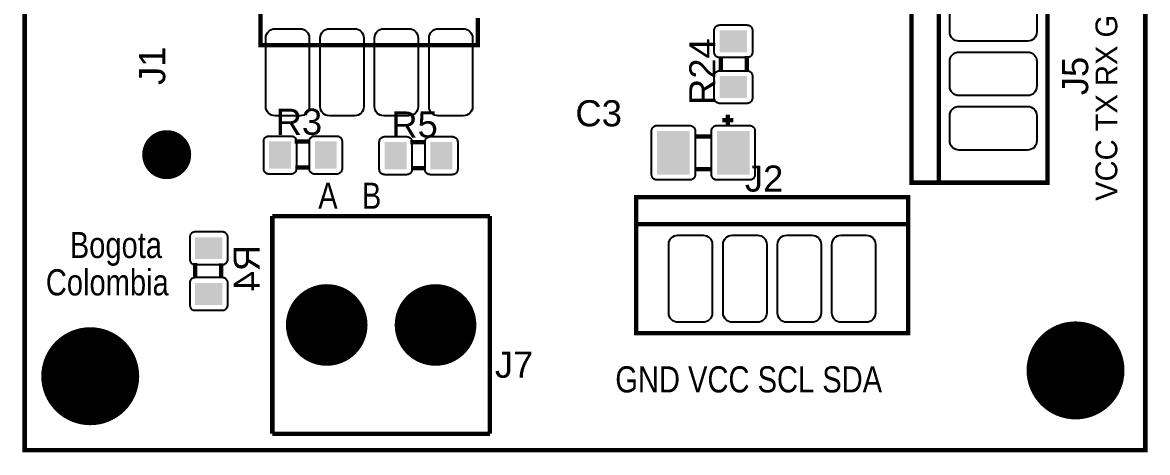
# Model space of a CAD drawing. Header units: inches. Extents: x -1.03 to 1.03, y -1.94 to 1.94.
# Drawn here: x -1.034 to 1.034, y -1.938 to -1.148 of the extents above; entities that cross this region are included whole.
import ezdxf

# ---------------------------------------------------------------- set-up
doc = ezdxf.new("R2010")
doc.units = ezdxf.units.IN
doc.layers.get('0').update_dxf_attribs({"linetype": 'CONTINUOUS'})

# ---------------------------------------------------------------- blocks, each defined once
blk = doc.blocks.new('RPAD')
blk.add_trace([(-0.5, -0.5), (-0.5, 0.5), (0.5, -0.5), (0.5, 0.5)])
blk = doc.blocks.new('EPAD')
at = {"const_width": 0.5}
blk.add_lwpolyline([(-0.25, 0, 1), (0.25, 0, 1)], format="xyb", close=True, dxfattribs=at)

msp = doc.modelspace()

# ---------------------------------------------------------------- linework, layer by layer
at = {"const_width": 0.008}
for points in [[(-1.02989, -1.934256), (1.02989, -1.934256), (1.02989, 1.934256), (-1.02989, 1.934256), (-1.02989, -1.934256)], [(-1.02989, -1.934256), (1.02989, -1.934256), (1.02989, 1.934256), (-1.02989, 1.934256), (-1.02989, -1.934256)], [(-1.02989, -1.934256), (1.02989, -1.934256), (1.02989, 1.934256), (-1.02989, 1.934256), (-1.02989, -1.934256)], [(0.600268, -1.442469), (0.850268, -1.442469), (0.850268, -0.942469), (0.600268, -0.942469), (0.600268, -1.442469)], [(0.600268, -1.442469), (0.850268, -1.442469), (0.850268, -0.942469), (0.600268, -0.942469), (0.600268, -1.442469)], [(0.600268, -1.442469), (0.850268, -1.442469), (0.850268, -0.942469), (0.600268, -0.942469), (0.600268, -1.442469)], [(0.650268, -1.442469), (0.650268, -0.942469)], [(0.650268, -1.442469), (0.650268, -0.942469)], [(0.650268, -1.442469), (0.650268, -0.942469)], [(-0.196701, -1.139634), (-0.196701, -1.189634), (-0.596701, -1.189634), (-0.596701, -0.989634), (-0.196701, -0.989634), (-0.196701, -1.039634)], [(-0.196701, -1.139634), (-0.196701, -1.189634), (-0.596701, -1.189634), (-0.596701, -0.989634), (-0.196701, -0.989634), (-0.196701, -1.039634)], [(-0.196701, -1.139634), (-0.196701, -1.189634), (-0.596701, -1.189634), (-0.596701, -0.989634), (-0.196701, -0.989634), (-0.196701, -1.039634)], [(0.249654, -1.23776), (0.249654, -1.21076)], [(0.249654, -1.23776), (0.249654, -1.21076)], [(0.249654, -1.23776), (0.249654, -1.21076)], [(0.297654, -1.23776), (0.297654, -1.20976)], [(0.297654, -1.23776), (0.297654, -1.20976)], [(0.297654, -1.23776), (0.297654, -1.20976)], [(0.262417, -1.317484), (0.262417, -1.337484)], [(0.262417, -1.317484), (0.262417, -1.337484)], [(0.262417, -1.317484), (0.262417, -1.337484)], [(0.252417, -1.327484), (0.272417, -1.327484)], [(0.252417, -1.327484), (0.272417, -1.327484)], [(0.252417, -1.327484), (0.272417, -1.327484)], [(-0.505567, -1.366768), (-0.533567, -1.366768)], [(-0.505567, -1.366768), (-0.533567, -1.366768)], [(-0.505567, -1.366768), (-0.533567, -1.366768)], [(-0.293031, -1.367807), (-0.321031, -1.367807)], [(-0.293031, -1.367807), (-0.321031, -1.367807)], [(-0.293031, -1.367807), (-0.321031, -1.367807)], [(0.202417, -1.357484), (0.232417, -1.357484)], [(0.202417, -1.357484), (0.232417, -1.357484)], [(0.202417, -1.357484), (0.232417, -1.357484)], [(-0.505567, -1.414768), (-0.532567, -1.414768)], [(-0.505567, -1.414768), (-0.532567, -1.414768)], [(-0.505567, -1.414768), (-0.532567, -1.414768)], [(-0.293031, -1.415807), (-0.320031, -1.415807)], [(-0.293031, -1.415807), (-0.320031, -1.415807)], [(-0.293031, -1.415807), (-0.320031, -1.415807)], [(0.202417, -1.417484), (0.232417, -1.417484)], [(0.202417, -1.417484), (0.232417, -1.417484)], [(0.202417, -1.417484), (0.232417, -1.417484)], [(0.093913, -1.718969), (0.593913, -1.718969), (0.593913, -1.468969), (0.093913, -1.468969), (0.093913, -1.718969)], [(0.093913, -1.718969), (0.593913, -1.718969), (0.593913, -1.468969), (0.093913, -1.468969), (0.093913, -1.718969)], [(0.093913, -1.718969), (0.593913, -1.718969), (0.593913, -1.468969), (0.093913, -1.468969), (0.093913, -1.718969)], [(-0.574701, -1.903941), (-0.574701, -1.503941)], [(-0.174701, -1.503941), (-0.574701, -1.503941)], [(-0.574701, -1.903941), (-0.574701, -1.503941)], [(-0.174701, -1.503941), (-0.574701, -1.503941)], [(-0.574701, -1.903941), (-0.574701, -1.503941)], [(-0.174701, -1.503941), (-0.574701, -1.503941)], [(-0.174701, -1.903941), (-0.174701, -1.503941)], [(-0.174701, -1.903941), (-0.174701, -1.503941)], [(-0.174701, -1.903941), (-0.174701, -1.503941)], [(0.093913, -1.518969), (0.593913, -1.518969)], [(0.093913, -1.518969), (0.593913, -1.518969)], [(0.093913, -1.518969), (0.593913, -1.518969)], [(-0.716575, -1.61798), (-0.716575, -1.58998)], [(-0.716575, -1.61798), (-0.716575, -1.58998)], [(-0.716575, -1.61798), (-0.716575, -1.58998)], [(-0.668575, -1.61798), (-0.668575, -1.59098)], [(-0.668575, -1.61798), (-0.668575, -1.59098)], [(-0.668575, -1.61798), (-0.668575, -1.59098)], [(-0.174701, -1.903941), (-0.574701, -1.903941)], [(-0.174701, -1.903941), (-0.574701, -1.903941)], [(-0.174701, -1.903941), (-0.574701, -1.903941)]]:
    msp.add_lwpolyline(points, dxfattribs=at)
msp.add_lwpolyline([(0.830268, -1.119469), (0.830268, -1.165469), (0.82993, -1.168944), (0.828956, -1.172159), (0.82741, -1.17505), (0.825354, -1.177554), (0.822849, -1.179611), (0.819958, -1.181157), (0.816744, -1.18213), (0.813268, -1.182469), (0.687268, -1.182469), (0.683792, -1.18213), (0.680578, -1.181157), (0.677687, -1.179611), (0.675182, -1.177554), (0.673125, -1.17505), (0.671579, -1.172159), (0.670606, -1.168944), (0.670268, -1.165469), (0.670268, -1.165469), (0.670268, -1.119469)])
for points in [[(0.237654, -1.20276), (0.237654, -1.16276), (0.237704, -1.16172), (0.237852, -1.160715), (0.238094, -1.159748), (0.238425, -1.158824), (0.23884, -1.157948), (0.239335, -1.157124), (0.239904, -1.156356), (0.240544, -1.15565), (0.24125, -1.15501), (0.242018, -1.154441), (0.242842, -1.153946), (0.243718, -1.153531), (0.244642, -1.153201), (0.245609, -1.152959), (0.246614, -1.15281), (0.247654, -1.15276), (0.297654, -1.15276), (0.298693, -1.15281), (0.299698, -1.152959), (0.300665, -1.153201), (0.301589, -1.153531), (0.302465, -1.153946), (0.303289, -1.154441), (0.304057, -1.15501), (0.304763, -1.15565), (0.305403, -1.156356), (0.305972, -1.157124), (0.306467, -1.157948), (0.306882, -1.158824), (0.307213, -1.159748), (0.307455, -1.160715), (0.307603, -1.16172), (0.307654, -1.16276), (0.307654, -1.20276), (0.307603, -1.203799), (0.307455, -1.204804), (0.307213, -1.205771), (0.306882, -1.206695), (0.306467, -1.207572), (0.305972, -1.208396), (0.305403, -1.209163), (0.304763, -1.209869), (0.304057, -1.210509), (0.303289, -1.211079), (0.302465, -1.211573), (0.301589, -1.211988), (0.300665, -1.212319), (0.299698, -1.212561), (0.298693, -1.212709), (0.297654, -1.21276), (0.247654, -1.21276), (0.246614, -1.212709), (0.245609, -1.212561), (0.244642, -1.212319), (0.243718, -1.211988), (0.242842, -1.211573), (0.242018, -1.211079), (0.24125, -1.210509), (0.240544, -1.209869), (0.239904, -1.209163), (0.239335, -1.208396), (0.23884, -1.207572), (0.238425, -1.206695), (0.238094, -1.205771), (0.237852, -1.204804), (0.237704, -1.203799), (0.237654, -1.20276)], [(-0.523701, -1.319634), (-0.569701, -1.319634), (-0.573177, -1.319296), (-0.576391, -1.318322), (-0.579282, -1.316776), (-0.581787, -1.31472), (-0.583843, -1.312215), (-0.585389, -1.309324), (-0.586363, -1.30611), (-0.586701, -1.302634), (-0.586701, -1.176634), (-0.586363, -1.173158), (-0.585389, -1.169944), (-0.583843, -1.167053), (-0.581787, -1.164548), (-0.579282, -1.162491), (-0.576391, -1.160945), (-0.573177, -1.159972), (-0.569701, -1.159634), (-0.523701, -1.159634), (-0.520225, -1.159972), (-0.517011, -1.160945), (-0.51412, -1.162491), (-0.511615, -1.164548), (-0.509558, -1.167053), (-0.508012, -1.169944), (-0.507039, -1.173158), (-0.506701, -1.176634), (-0.506701, -1.302634), (-0.507039, -1.30611), (-0.508012, -1.309324), (-0.509558, -1.312215), (-0.511615, -1.31472), (-0.51412, -1.316776), (-0.517011, -1.318322), (-0.520225, -1.319296), (-0.523701, -1.319634)], [(-0.423701, -1.319634), (-0.469701, -1.319634), (-0.473177, -1.319296), (-0.476391, -1.318322), (-0.479282, -1.316776), (-0.481787, -1.31472), (-0.483843, -1.312215), (-0.485389, -1.309324), (-0.486363, -1.30611), (-0.486701, -1.302634), (-0.486701, -1.176634), (-0.486363, -1.173158), (-0.485389, -1.169944), (-0.483843, -1.167053), (-0.481787, -1.164548), (-0.479282, -1.162491), (-0.476391, -1.160945), (-0.473177, -1.159972), (-0.469701, -1.159634), (-0.423701, -1.159634), (-0.420225, -1.159972), (-0.417011, -1.160945), (-0.41412, -1.162491), (-0.411615, -1.164548), (-0.409558, -1.167053), (-0.408012, -1.169944), (-0.407039, -1.173158), (-0.406701, -1.176634), (-0.406701, -1.302634), (-0.407039, -1.30611), (-0.408012, -1.309324), (-0.409558, -1.312215), (-0.411615, -1.31472), (-0.41412, -1.316776), (-0.417011, -1.318322), (-0.420225, -1.319296), (-0.423701, -1.319634)], [(-0.323701, -1.319634), (-0.369701, -1.319634), (-0.373177, -1.319296), (-0.376391, -1.318322), (-0.379282, -1.316776), (-0.381787, -1.31472), (-0.383843, -1.312215), (-0.385389, -1.309324), (-0.386363, -1.30611), (-0.386701, -1.302634), (-0.386701, -1.176634), (-0.386363, -1.173158), (-0.385389, -1.169944), (-0.383843, -1.167053), (-0.381787, -1.164548), (-0.379282, -1.162491), (-0.376391, -1.160945), (-0.373177, -1.159972), (-0.369701, -1.159634), (-0.323701, -1.159634), (-0.320225, -1.159972), (-0.317011, -1.160945), (-0.31412, -1.162491), (-0.311615, -1.164548), (-0.309558, -1.167053), (-0.308012, -1.169944), (-0.307039, -1.173158), (-0.306701, -1.176634), (-0.306701, -1.302634), (-0.307039, -1.30611), (-0.308012, -1.309324), (-0.309558, -1.312215), (-0.311615, -1.31472), (-0.31412, -1.316776), (-0.317011, -1.318322), (-0.320225, -1.319296), (-0.323701, -1.319634)], [(-0.223701, -1.319634), (-0.269701, -1.319634), (-0.273177, -1.319296), (-0.276391, -1.318322), (-0.279282, -1.316776), (-0.281787, -1.31472), (-0.283843, -1.312215), (-0.285389, -1.309324), (-0.286363, -1.30611), (-0.286701, -1.302634), (-0.286701, -1.176634), (-0.286363, -1.173158), (-0.285389, -1.169944), (-0.283843, -1.167053), (-0.281787, -1.164548), (-0.279282, -1.162491), (-0.276391, -1.160945), (-0.273177, -1.159972), (-0.269701, -1.159634), (-0.223701, -1.159634), (-0.220225, -1.159972), (-0.217011, -1.160945), (-0.21412, -1.162491), (-0.211615, -1.164548), (-0.209558, -1.167053), (-0.208012, -1.169944), (-0.207039, -1.173158), (-0.206701, -1.176634), (-0.206701, -1.302634), (-0.207039, -1.30611), (-0.208012, -1.309324), (-0.209558, -1.312215), (-0.211615, -1.31472), (-0.21412, -1.316776), (-0.217011, -1.318322), (-0.220225, -1.319296), (-0.223701, -1.319634)], [(0.670268, -1.265469), (0.670268, -1.219469), (0.670606, -1.215993), (0.671579, -1.212778), (0.673125, -1.209887), (0.675182, -1.207383), (0.677687, -1.205326), (0.680578, -1.20378), (0.683792, -1.202807), (0.687268, -1.202469), (0.813268, -1.202469), (0.816744, -1.202807), (0.819958, -1.20378), (0.822849, -1.205326), (0.825354, -1.207383), (0.82741, -1.209887), (0.828956, -1.212778), (0.82993, -1.215993), (0.830268, -1.219469), (0.830268, -1.265469), (0.82993, -1.268944), (0.828956, -1.272159), (0.82741, -1.27505), (0.825354, -1.277554), (0.822849, -1.279611), (0.819958, -1.281157), (0.816744, -1.28213), (0.813268, -1.282469), (0.687268, -1.282469), (0.683792, -1.28213), (0.680578, -1.281157), (0.677687, -1.279611), (0.675182, -1.277554), (0.673125, -1.27505), (0.671579, -1.272159), (0.670606, -1.268944), (0.670268, -1.265469)], [(0.237654, -1.28676), (0.237654, -1.24676), (0.237704, -1.24572), (0.237852, -1.244715), (0.238094, -1.243748), (0.238425, -1.242824), (0.23884, -1.241948), (0.239335, -1.241124), (0.239904, -1.240356), (0.240544, -1.23965), (0.24125, -1.23901), (0.242018, -1.238441), (0.242842, -1.237946), (0.243718, -1.237531), (0.244642, -1.237201), (0.245609, -1.236959), (0.246614, -1.23681), (0.247654, -1.23676), (0.297654, -1.23676), (0.298693, -1.23681), (0.299698, -1.236959), (0.300665, -1.237201), (0.301589, -1.237531), (0.302465, -1.237946), (0.303289, -1.238441), (0.304057, -1.23901), (0.304763, -1.23965), (0.305403, -1.240356), (0.305972, -1.241124), (0.306467, -1.241948), (0.306882, -1.242824), (0.307213, -1.243748), (0.307455, -1.244715), (0.307603, -1.24572), (0.307654, -1.24676), (0.307654, -1.28676), (0.307603, -1.287799), (0.307455, -1.288804), (0.307213, -1.289771), (0.306882, -1.290695), (0.306467, -1.291572), (0.305972, -1.292396), (0.305403, -1.293163), (0.304763, -1.293869), (0.304057, -1.294509), (0.303289, -1.295079), (0.302465, -1.295573), (0.301589, -1.295988), (0.300665, -1.296319), (0.299698, -1.296561), (0.298693, -1.296709), (0.297654, -1.29676), (0.247654, -1.29676), (0.246614, -1.296709), (0.245609, -1.296561), (0.244642, -1.296319), (0.243718, -1.295988), (0.242842, -1.295573), (0.242018, -1.295079), (0.24125, -1.294509), (0.240544, -1.293869), (0.239904, -1.293163), (0.239335, -1.292396), (0.23884, -1.291572), (0.238425, -1.290695), (0.238094, -1.289771), (0.237852, -1.288804), (0.237704, -1.287799), (0.237654, -1.28676)], [(0.670268, -1.365469), (0.670268, -1.319469), (0.670606, -1.315993), (0.671579, -1.312778), (0.673125, -1.309887), (0.675182, -1.307383), (0.677687, -1.305326), (0.680578, -1.30378), (0.683792, -1.302807), (0.687268, -1.302469), (0.813268, -1.302469), (0.816744, -1.302807), (0.819958, -1.30378), (0.822849, -1.305326), (0.825354, -1.307383), (0.82741, -1.309887), (0.828956, -1.312778), (0.82993, -1.315993), (0.830268, -1.319469), (0.830268, -1.365469), (0.82993, -1.368944), (0.828956, -1.372159), (0.82741, -1.37505), (0.825354, -1.377554), (0.822849, -1.379611), (0.819958, -1.381157), (0.816744, -1.38213), (0.813268, -1.382469), (0.687268, -1.382469), (0.683792, -1.38213), (0.680578, -1.381157), (0.677687, -1.379611), (0.675182, -1.377554), (0.673125, -1.37505), (0.671579, -1.372159), (0.670606, -1.368944), (0.670268, -1.365469)], [(0.132417, -1.337484), (0.192417, -1.337484), (0.193457, -1.337535), (0.194462, -1.337683), (0.195429, -1.337925), (0.196353, -1.338256), (0.197229, -1.33867), (0.198053, -1.339165), (0.198821, -1.339735), (0.199527, -1.340375), (0.200167, -1.341081), (0.200736, -1.341848), (0.201231, -1.342672), (0.201646, -1.343549), (0.201976, -1.344473), (0.202219, -1.34544), (0.202367, -1.346445), (0.202417, -1.347484), (0.202417, -1.427484), (0.202367, -1.428524), (0.202219, -1.429529), (0.201976, -1.430496), (0.201646, -1.43142), (0.201231, -1.432296), (0.200736, -1.43312), (0.200167, -1.433887), (0.199527, -1.434594), (0.198821, -1.435234), (0.198053, -1.435803), (0.197229, -1.436298), (0.196353, -1.436713), (0.195429, -1.437043), (0.194462, -1.437285), (0.193457, -1.437434), (0.192417, -1.437484), (0.132417, -1.437484), (0.131378, -1.437434), (0.130373, -1.437285), (0.129406, -1.437043), (0.128482, -1.436713), (0.127606, -1.436298), (0.126781, -1.435803), (0.126014, -1.435234), (0.125308, -1.434594), (0.124668, -1.433887), (0.124098, -1.43312), (0.123604, -1.432296), (0.123189, -1.43142), (0.122858, -1.430496), (0.122616, -1.429529), (0.122468, -1.428524), (0.122417, -1.427484), (0.122417, -1.347484), (0.122468, -1.346445), (0.122616, -1.34544), (0.122858, -1.344473), (0.123189, -1.343549), (0.123604, -1.342672), (0.124098, -1.341848), (0.124668, -1.341081), (0.125308, -1.340375), (0.126014, -1.339735), (0.126781, -1.339165), (0.127606, -1.33867), (0.128482, -1.338256), (0.129406, -1.337925), (0.130373, -1.337683), (0.131378, -1.337535), (0.132417, -1.337484)], [(0.242417, -1.337484), (0.302417, -1.337484), (0.303457, -1.337535), (0.304462, -1.337683), (0.305429, -1.337925), (0.306353, -1.338256), (0.307229, -1.33867), (0.308053, -1.339165), (0.308821, -1.339735), (0.309527, -1.340375), (0.310167, -1.341081), (0.310736, -1.341848), (0.311231, -1.342672), (0.311646, -1.343549), (0.311976, -1.344473), (0.312219, -1.34544), (0.312367, -1.346445), (0.312417, -1.347484), (0.312417, -1.427484), (0.312367, -1.428524), (0.312219, -1.429529), (0.311976, -1.430496), (0.311646, -1.43142), (0.311231, -1.432296), (0.310736, -1.43312), (0.310167, -1.433887), (0.309527, -1.434594), (0.308821, -1.435234), (0.308053, -1.435803), (0.307229, -1.436298), (0.306353, -1.436713), (0.305429, -1.437043), (0.304462, -1.437285), (0.303457, -1.437434), (0.302417, -1.437484), (0.242417, -1.437484), (0.241378, -1.437434), (0.240373, -1.437285), (0.239406, -1.437043), (0.238482, -1.436713), (0.237606, -1.436298), (0.236781, -1.435803), (0.236014, -1.435234), (0.235308, -1.434594), (0.234668, -1.433887), (0.234098, -1.43312), (0.233604, -1.432296), (0.233189, -1.43142), (0.232858, -1.430496), (0.232616, -1.429529), (0.232468, -1.428524), (0.232417, -1.427484), (0.232417, -1.347484), (0.232468, -1.346445), (0.232616, -1.34544), (0.232858, -1.344473), (0.233189, -1.343549), (0.233604, -1.342672), (0.234098, -1.341848), (0.234668, -1.341081), (0.235308, -1.340375), (0.236014, -1.339735), (0.236781, -1.339165), (0.237606, -1.33867), (0.238482, -1.338256), (0.239406, -1.337925), (0.240373, -1.337683), (0.241378, -1.337535), (0.242417, -1.337484)], [(-0.540567, -1.426768), (-0.580567, -1.426768), (-0.581606, -1.426717), (-0.582611, -1.426569), (-0.583578, -1.426327), (-0.584502, -1.425996), (-0.585379, -1.425581), (-0.586203, -1.425087), (-0.58697, -1.424517), (-0.587676, -1.423877), (-0.588317, -1.423171), (-0.588886, -1.422404), (-0.58938, -1.42158), (-0.589795, -1.420703), (-0.590126, -1.419779), (-0.590368, -1.418812), (-0.590517, -1.417807), (-0.590567, -1.416768), (-0.590567, -1.366768), (-0.590517, -1.365728), (-0.590368, -1.364723), (-0.590126, -1.363756), (-0.589795, -1.362832), (-0.58938, -1.361956), (-0.588886, -1.361132), (-0.588317, -1.360365), (-0.587676, -1.359658), (-0.58697, -1.359018), (-0.586203, -1.358449), (-0.585379, -1.357954), (-0.584502, -1.357539), (-0.583578, -1.357209), (-0.582611, -1.356967), (-0.581606, -1.356818), (-0.580567, -1.356768), (-0.540567, -1.356768), (-0.539528, -1.356818), (-0.538522, -1.356967), (-0.537556, -1.357209), (-0.536631, -1.357539), (-0.535755, -1.357954), (-0.534931, -1.358449), (-0.534163, -1.359018), (-0.533457, -1.359658), (-0.532817, -1.360365), (-0.532248, -1.361132), (-0.531754, -1.361956), (-0.531339, -1.362832), (-0.531008, -1.363756), (-0.530766, -1.364723), (-0.530617, -1.365728), (-0.530567, -1.366768), (-0.530567, -1.416768), (-0.530617, -1.417807), (-0.530766, -1.418812), (-0.531008, -1.419779), (-0.531339, -1.420703), (-0.531754, -1.42158), (-0.532248, -1.422404), (-0.532817, -1.423171), (-0.533457, -1.423877), (-0.534163, -1.424517), (-0.534931, -1.425087), (-0.535755, -1.425581), (-0.536631, -1.425996), (-0.537556, -1.426327), (-0.538522, -1.426569), (-0.539528, -1.426717), (-0.540567, -1.426768)], [(-0.456567, -1.426768), (-0.496567, -1.426768), (-0.497606, -1.426717), (-0.498611, -1.426569), (-0.499578, -1.426327), (-0.500502, -1.425996), (-0.501379, -1.425581), (-0.502203, -1.425087), (-0.50297, -1.424517), (-0.503676, -1.423877), (-0.504317, -1.423171), (-0.504886, -1.422404), (-0.50538, -1.42158), (-0.505795, -1.420703), (-0.506126, -1.419779), (-0.506368, -1.418812), (-0.506517, -1.417807), (-0.506567, -1.416768), (-0.506567, -1.366768), (-0.506517, -1.365728), (-0.506368, -1.364723), (-0.506126, -1.363756), (-0.505795, -1.362832), (-0.50538, -1.361956), (-0.504886, -1.361132), (-0.504317, -1.360365), (-0.503676, -1.359658), (-0.50297, -1.359018), (-0.502203, -1.358449), (-0.501379, -1.357954), (-0.500502, -1.357539), (-0.499578, -1.357209), (-0.498611, -1.356967), (-0.497606, -1.356818), (-0.496567, -1.356768), (-0.456567, -1.356768), (-0.455528, -1.356818), (-0.454522, -1.356967), (-0.453556, -1.357209), (-0.452631, -1.357539), (-0.451755, -1.357954), (-0.450931, -1.358449), (-0.450163, -1.359018), (-0.449457, -1.359658), (-0.448817, -1.360365), (-0.448248, -1.361132), (-0.447754, -1.361956), (-0.447339, -1.362832), (-0.447008, -1.363756), (-0.446766, -1.364723), (-0.446617, -1.365728), (-0.446567, -1.366768), (-0.446567, -1.416768), (-0.446617, -1.417807), (-0.446766, -1.418812), (-0.447008, -1.419779), (-0.447339, -1.420703), (-0.447754, -1.42158), (-0.448248, -1.422404), (-0.448817, -1.423171), (-0.449457, -1.423877), (-0.450163, -1.424517), (-0.450931, -1.425087), (-0.451755, -1.425581), (-0.452631, -1.425996), (-0.453556, -1.426327), (-0.454522, -1.426569), (-0.455528, -1.426717), (-0.456567, -1.426768)], [(-0.328031, -1.427807), (-0.368031, -1.427807), (-0.369071, -1.427757), (-0.370076, -1.427608), (-0.371043, -1.427366), (-0.371967, -1.427035), (-0.372843, -1.426621), (-0.373667, -1.426126), (-0.374435, -1.425557), (-0.375141, -1.424917), (-0.375781, -1.42421), (-0.37635, -1.423443), (-0.376845, -1.422619), (-0.37726, -1.421743), (-0.377591, -1.420819), (-0.377833, -1.419852), (-0.377981, -1.418846), (-0.378031, -1.417807), (-0.378031, -1.367807), (-0.377981, -1.366768), (-0.377833, -1.365763), (-0.377591, -1.364796), (-0.37726, -1.363872), (-0.376845, -1.362995), (-0.37635, -1.362171), (-0.375781, -1.361404), (-0.375141, -1.360698), (-0.374435, -1.360057), (-0.373667, -1.359488), (-0.372843, -1.358993), (-0.371967, -1.358579), (-0.371043, -1.358248), (-0.370076, -1.358006), (-0.369071, -1.357857), (-0.368031, -1.357807), (-0.328031, -1.357807), (-0.326992, -1.357857), (-0.325987, -1.358006), (-0.32502, -1.358248), (-0.324096, -1.358579), (-0.32322, -1.358993), (-0.322396, -1.359488), (-0.321628, -1.360057), (-0.320922, -1.360698), (-0.320282, -1.361404), (-0.319713, -1.362171), (-0.319218, -1.362995), (-0.318803, -1.363872), (-0.318472, -1.364796), (-0.31823, -1.365763), (-0.318082, -1.366768), (-0.318031, -1.367807), (-0.318031, -1.417807), (-0.318082, -1.418846), (-0.31823, -1.419852), (-0.318472, -1.420819), (-0.318803, -1.421743), (-0.319218, -1.422619), (-0.319713, -1.423443), (-0.320282, -1.42421), (-0.320922, -1.424917), (-0.321628, -1.425557), (-0.322396, -1.426126), (-0.32322, -1.426621), (-0.324096, -1.427035), (-0.32502, -1.427366), (-0.325987, -1.427608), (-0.326992, -1.427757), (-0.328031, -1.427807)], [(-0.244031, -1.427807), (-0.284031, -1.427807), (-0.285071, -1.427757), (-0.286076, -1.427608), (-0.287043, -1.427366), (-0.287967, -1.427035), (-0.288843, -1.426621), (-0.289667, -1.426126), (-0.290435, -1.425557), (-0.291141, -1.424917), (-0.291781, -1.42421), (-0.29235, -1.423443), (-0.292845, -1.422619), (-0.29326, -1.421743), (-0.293591, -1.420819), (-0.293833, -1.419852), (-0.293981, -1.418846), (-0.294031, -1.417807), (-0.294031, -1.367807), (-0.293981, -1.366768), (-0.293833, -1.365763), (-0.293591, -1.364796), (-0.29326, -1.363872), (-0.292845, -1.362995), (-0.29235, -1.362171), (-0.291781, -1.361404), (-0.291141, -1.360698), (-0.290435, -1.360057), (-0.289667, -1.359488), (-0.288843, -1.358993), (-0.287967, -1.358579), (-0.287043, -1.358248), (-0.286076, -1.358006), (-0.285071, -1.357857), (-0.284031, -1.357807), (-0.244031, -1.357807), (-0.242992, -1.357857), (-0.241987, -1.358006), (-0.24102, -1.358248), (-0.240096, -1.358579), (-0.23922, -1.358993), (-0.238396, -1.359488), (-0.237628, -1.360057), (-0.236922, -1.360698), (-0.236282, -1.361404), (-0.235713, -1.362171), (-0.235218, -1.362995), (-0.234803, -1.363872), (-0.234472, -1.364796), (-0.23423, -1.365763), (-0.234082, -1.366768), (-0.234031, -1.367807), (-0.234031, -1.417807), (-0.234082, -1.418846), (-0.23423, -1.419852), (-0.234472, -1.420819), (-0.234803, -1.421743), (-0.235218, -1.422619), (-0.235713, -1.423443), (-0.236282, -1.42421), (-0.236922, -1.424917), (-0.237628, -1.425557), (-0.238396, -1.426126), (-0.23922, -1.426621), (-0.240096, -1.427035), (-0.24102, -1.427366), (-0.241987, -1.427608), (-0.242992, -1.427757), (-0.244031, -1.427807)], [(-0.656575, -1.58298), (-0.656575, -1.54298), (-0.656625, -1.541941), (-0.656774, -1.540936), (-0.657016, -1.539969), (-0.657346, -1.539045), (-0.657761, -1.538169), (-0.658256, -1.537344), (-0.658825, -1.536577), (-0.659465, -1.535871), (-0.660172, -1.535231), (-0.660939, -1.534661), (-0.661763, -1.534167), (-0.662639, -1.533752), (-0.663563, -1.533421), (-0.66453, -1.533179), (-0.665535, -1.533031), (-0.666575, -1.53298), (-0.716575, -1.53298), (-0.717614, -1.533031), (-0.718619, -1.533179), (-0.719586, -1.533421), (-0.72051, -1.533752), (-0.721387, -1.534167), (-0.722211, -1.534661), (-0.722978, -1.535231), (-0.723684, -1.535871), (-0.724324, -1.536577), (-0.724894, -1.537344), (-0.725389, -1.538169), (-0.725803, -1.539045), (-0.726134, -1.539969), (-0.726376, -1.540936), (-0.726524, -1.541941), (-0.726575, -1.54298), (-0.726575, -1.58298), (-0.726524, -1.58402), (-0.726376, -1.585025), (-0.726134, -1.585992), (-0.725803, -1.586916), (-0.725389, -1.587792), (-0.724894, -1.588616), (-0.724324, -1.589384), (-0.723684, -1.59009), (-0.722978, -1.59073), (-0.722211, -1.591299), (-0.721387, -1.591794), (-0.72051, -1.592209), (-0.719586, -1.592539), (-0.718619, -1.592781), (-0.717614, -1.59293), (-0.716575, -1.59298), (-0.666575, -1.59298), (-0.665535, -1.59293), (-0.66453, -1.592781), (-0.663563, -1.592539), (-0.662639, -1.592209), (-0.661763, -1.591794), (-0.660939, -1.591299), (-0.660172, -1.59073), (-0.659465, -1.59009), (-0.658825, -1.589384), (-0.658256, -1.588616), (-0.657761, -1.587792), (-0.657346, -1.586916), (-0.657016, -1.585992), (-0.656774, -1.585025), (-0.656625, -1.58402), (-0.656575, -1.58298)], [(0.170913, -1.538969), (0.216913, -1.538969), (0.220389, -1.539307), (0.223604, -1.54028), (0.226494, -1.541826), (0.228999, -1.543883), (0.231056, -1.546387), (0.232602, -1.549278), (0.233575, -1.552493), (0.233913, -1.555969), (0.233913, -1.681969), (0.233575, -1.685444), (0.232602, -1.688659), (0.231056, -1.69155), (0.228999, -1.694054), (0.226494, -1.696111), (0.223604, -1.697657), (0.220389, -1.69863), (0.216913, -1.698969), (0.170913, -1.698969), (0.167437, -1.69863), (0.164223, -1.697657), (0.161332, -1.696111), (0.158828, -1.694054), (0.156771, -1.69155), (0.155225, -1.688659), (0.154252, -1.685444), (0.153913, -1.681969), (0.153913, -1.555969), (0.154252, -1.552493), (0.155225, -1.549278), (0.156771, -1.546387), (0.158828, -1.543883), (0.161332, -1.541826), (0.164223, -1.54028), (0.167437, -1.539307), (0.170913, -1.538969)], [(0.270913, -1.538969), (0.316913, -1.538969), (0.320389, -1.539307), (0.323604, -1.54028), (0.326494, -1.541826), (0.328999, -1.543883), (0.331056, -1.546387), (0.332602, -1.549278), (0.333575, -1.552493), (0.333913, -1.555969), (0.333913, -1.681969), (0.333575, -1.685444), (0.332602, -1.688659), (0.331056, -1.69155), (0.328999, -1.694054), (0.326494, -1.696111), (0.323604, -1.697657), (0.320389, -1.69863), (0.316913, -1.698969), (0.270913, -1.698969), (0.267437, -1.69863), (0.264223, -1.697657), (0.261332, -1.696111), (0.258828, -1.694054), (0.256771, -1.69155), (0.255225, -1.688659), (0.254252, -1.685444), (0.253913, -1.681969), (0.253913, -1.555969), (0.254252, -1.552493), (0.255225, -1.549278), (0.256771, -1.546387), (0.258828, -1.543883), (0.261332, -1.541826), (0.264223, -1.54028), (0.267437, -1.539307), (0.270913, -1.538969)], [(0.370913, -1.538969), (0.416913, -1.538969), (0.420389, -1.539307), (0.423604, -1.54028), (0.426494, -1.541826), (0.428999, -1.543883), (0.431056, -1.546387), (0.432602, -1.549278), (0.433575, -1.552493), (0.433913, -1.555969), (0.433913, -1.681969), (0.433575, -1.685444), (0.432602, -1.688659), (0.431056, -1.69155), (0.428999, -1.694054), (0.426494, -1.696111), (0.423604, -1.697657), (0.420389, -1.69863), (0.416913, -1.698969), (0.370913, -1.698969), (0.367437, -1.69863), (0.364223, -1.697657), (0.361332, -1.696111), (0.358828, -1.694054), (0.356771, -1.69155), (0.355225, -1.688659), (0.354252, -1.685444), (0.353913, -1.681969), (0.353913, -1.555969), (0.354252, -1.552493), (0.355225, -1.549278), (0.356771, -1.546387), (0.358828, -1.543883), (0.361332, -1.541826), (0.364223, -1.54028), (0.367437, -1.539307), (0.370913, -1.538969)], [(0.470913, -1.538969), (0.516913, -1.538969), (0.520389, -1.539307), (0.523604, -1.54028), (0.526494, -1.541826), (0.528999, -1.543883), (0.531056, -1.546387), (0.532602, -1.549278), (0.533575, -1.552493), (0.533913, -1.555969), (0.533913, -1.681969), (0.533575, -1.685444), (0.532602, -1.688659), (0.531056, -1.69155), (0.528999, -1.694054), (0.526494, -1.696111), (0.523604, -1.697657), (0.520389, -1.69863), (0.516913, -1.698969), (0.470913, -1.698969), (0.467437, -1.69863), (0.464223, -1.697657), (0.461332, -1.696111), (0.458828, -1.694054), (0.456771, -1.69155), (0.455225, -1.688659), (0.454252, -1.685444), (0.453913, -1.681969), (0.453913, -1.555969), (0.454252, -1.552493), (0.455225, -1.549278), (0.456771, -1.546387), (0.458828, -1.543883), (0.461332, -1.541826), (0.464223, -1.54028), (0.467437, -1.539307), (0.470913, -1.538969)], [(-0.656575, -1.66698), (-0.656575, -1.62698), (-0.656625, -1.625941), (-0.656774, -1.624936), (-0.657016, -1.623969), (-0.657346, -1.623045), (-0.657761, -1.622169), (-0.658256, -1.621344), (-0.658825, -1.620577), (-0.659465, -1.619871), (-0.660172, -1.619231), (-0.660939, -1.618661), (-0.661763, -1.618167), (-0.662639, -1.617752), (-0.663563, -1.617421), (-0.66453, -1.617179), (-0.665535, -1.617031), (-0.666575, -1.61698), (-0.716575, -1.61698), (-0.717614, -1.617031), (-0.718619, -1.617179), (-0.719586, -1.617421), (-0.72051, -1.617752), (-0.721387, -1.618167), (-0.722211, -1.618661), (-0.722978, -1.619231), (-0.723684, -1.619871), (-0.724324, -1.620577), (-0.724894, -1.621344), (-0.725389, -1.622169), (-0.725803, -1.623045), (-0.726134, -1.623969), (-0.726376, -1.624936), (-0.726524, -1.625941), (-0.726575, -1.62698), (-0.726575, -1.66698), (-0.726524, -1.66802), (-0.726376, -1.669025), (-0.726134, -1.669992), (-0.725803, -1.670916), (-0.725389, -1.671792), (-0.724894, -1.672616), (-0.724324, -1.673384), (-0.723684, -1.67409), (-0.722978, -1.67473), (-0.722211, -1.675299), (-0.721387, -1.675794), (-0.72051, -1.676209), (-0.719586, -1.676539), (-0.718619, -1.676781), (-0.717614, -1.67693), (-0.716575, -1.67698), (-0.666575, -1.67698), (-0.665535, -1.67693), (-0.66453, -1.676781), (-0.663563, -1.676539), (-0.662639, -1.676209), (-0.661763, -1.675794), (-0.660939, -1.675299), (-0.660172, -1.67473), (-0.659465, -1.67409), (-0.658825, -1.673384), (-0.658256, -1.672616), (-0.657761, -1.671792), (-0.657346, -1.670916), (-0.657016, -1.669992), (-0.656774, -1.669025), (-0.656625, -1.66802), (-0.656575, -1.66698)]]:
    msp.add_lwpolyline(points, close=True)

# ---------------------------------------------------------------- block references
at = {"xscale": 0.04, "yscale": 0.05}
for p, rotation in [((0.272654, -1.18276), 90), ((0.272654, -1.26676), 90), ((-0.560567, -1.391768), 180), ((-0.476567, -1.391768), 180), ((-0.348031, -1.392807), -180), ((-0.264031, -1.392807), -180), ((-0.691575, -1.56298), -90), ((-0.691575, -1.64698), -90)]:
    msp.add_blockref('RPAD', p, dxfattribs=dict(at, rotation=rotation))
for name, p, xscale, yscale in [('EPAD', (-0.768857, -1.391012), 0.09, 0.09), ('RPAD', (0.162417, -1.387484), 0.06, 0.08), ('RPAD', (0.272417, -1.387484), 0.06, 0.08), ('EPAD', (-0.474701, -1.703941), 0.15, 0.15), ('EPAD', (-0.274701, -1.703941), 0.15, 0.15), ('EPAD', (-0.909396, -1.79812), 0.18, 0.18), ('EPAD', (0.901628, -1.787439), 0.18, 0.18)]:
    msp.add_blockref(name, p, dxfattribs=dict(xscale=xscale, yscale=yscale))

# ---------------------------------------------------------------- texts
msp.add_text('VCC TX RX GND', height=0.04, rotation=90).set_placement((0.978361, -1.475873))
msp.add_text('VCC TX RX GND', height=0.04, rotation=90).set_placement((0.978361, -1.475873))
msp.add_text('VCC TX RX GND', height=0.04, rotation=90).set_placement((0.978361, -1.475873))
at = {"width": 1.041667}
for s, p in [('J1', (-0.771511, -1.263004)), ('J1', (-0.771511, -1.263004)), ('J1', (-0.771511, -1.263004)), ('R24', (0.239654, -1.29976)), ('R24', (0.239654, -1.29976)), ('R24', (0.239654, -1.29976)), ('J5', (0.924913, -1.281839)), ('J5', (0.924913, -1.281839)), ('J5', (0.924913, -1.281839))]:
    msp.add_text(s, height=0.048, rotation=90, dxfattribs=at).set_placement(p)
for s, width, p in [('C3', 1.041667, (-0.017622, -1.33898)), ('C3', 1.041667, (-0.017622, -1.33898)), ('C3', 1.041667, (-0.017622, -1.33898)), ('R3', 1.041667, (-0.568567, -1.354657)), ('R3', 1.041667, (-0.568567, -1.354657)), ('R3', 1.041667, (-0.568567, -1.354657)), ('R5', 1.041667, (-0.356031, -1.359634)), ('R5', 1.041667, (-0.356031, -1.359634)), ('R5', 1.041667, (-0.356031, -1.359634)), ('J2', 1.041667, (0.293913, -1.458969)), ('J2', 1.041667, (0.293913, -1.458969)), ('J2', 1.041667, (0.293913, -1.458969)), ('A   B', 0.833333, (-0.490291, -1.490437)), ('A   B', 0.833333, (-0.490291, -1.490437)), ('A   B', 0.833333, (-0.490291, -1.490437)), ('Bogota', 0.833333, (-0.946984, -1.580988)), ('Bogota', 0.833333, (-0.946984, -1.580988)), ('Bogota', 0.833333, (-0.946984, -1.580988)), ('Colombia', 0.833333, (-0.990983, -1.649579)), ('Colombia', 0.833333, (-0.990983, -1.649579)), ('Colombia', 0.833333, (-0.990983, -1.649579)), ('J7', 1.041667, (-0.165701, -1.800941)), ('J7', 1.041667, (-0.165701, -1.800941)), ('J7', 1.041667, (-0.165701, -1.800941)), ('GND VCC SCL SDA', 0.833333, (0.055701, -1.827894)), ('GND VCC SCL SDA', 0.833333, (0.055701, -1.827894)), ('GND VCC SCL SDA', 0.833333, (0.055701, -1.827894))]:
    msp.add_text(s, height=0.048, dxfattribs=dict(width=width)).set_placement(p)
at = {"text_generation_flag": 2, "width": 1.041667}
msp.add_text('R4', height=0.048, rotation=90, dxfattribs=at).set_placement((-0.59778, -1.55698))
msp.add_text('R4', height=0.048, rotation=90, dxfattribs=at).set_placement((-0.59778, -1.55698))
msp.add_text('R4', height=0.048, rotation=90, dxfattribs=at).set_placement((-0.59778, -1.55698))

doc.saveas('drawing.dxf')
